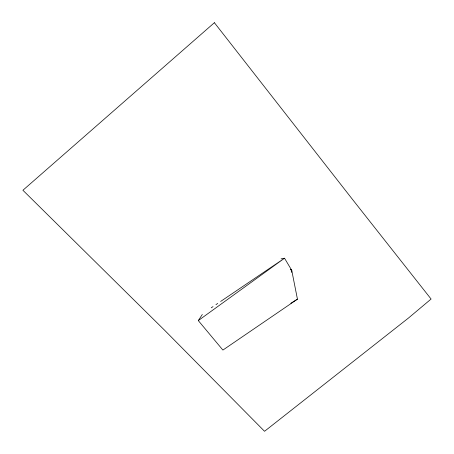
<?xml version="1.0" encoding="UTF-8"?>
<svg xmlns="http://www.w3.org/2000/svg" width="454" height="454" viewBox="0 0 454 454"><rect width="100%" height="100%" fill="white"/><g stroke="black" fill="none" stroke-linecap="round" stroke-linejoin="round"><path stroke-width="0.68" d="M281.088 258.859L284.539 258.224L291.735 270.34L297.449 299.163L222.897 350.074L198.296 320.586L202.319 314.463M198.296 320.586L284.539 258.224L220.638 301.45M211.263 307.801L213.022 306.609M215.951 304.628L217.71 303.437M290.855 303.255L297.449 299.163M290.543 269.693L291.735 270.34L291.735 272.428M290.662 269.46L291.735 270.34M214.39 22.7L22.91 190.266L164.518 330.16L264.546 431.3L408.532 317.987L431.09 299.038L352.9 199.93L214.39 22.7"/></g></svg>
